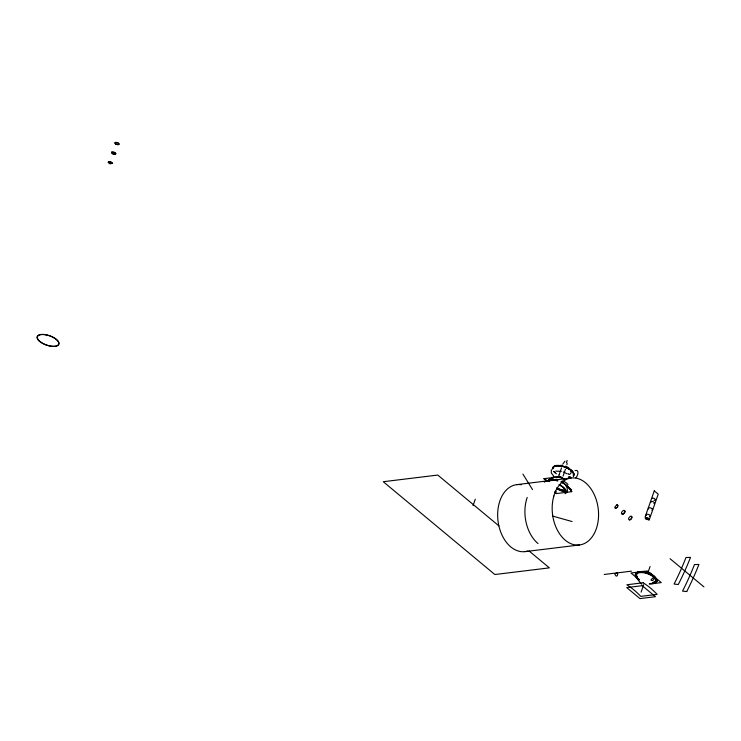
<?xml version="1.0" encoding="UTF-8"?>
<svg xmlns="http://www.w3.org/2000/svg" width="741" height="741" viewBox="0 0 741 741"><rect width="100%" height="100%" fill="white"/><g stroke="black" fill="none" stroke-linecap="round" stroke-linejoin="round"><path stroke-width="1.11" d="M567.124 463.023L566.948 464.672M635.37 574.914L635.454 574.173M656.859 580.675L656.776 581.426M656.859 580.953L655.683 582.778L652.302 583.547M635.37 574.645C639.77 567.421 656.841 573.506 656.683 581.676M635.583 573.886L635.75 575.544L637.436 577.832M551.387 469.664L551.267 472.943L553.777 476.204M558.603 476.38L559.168 474.712M559.159 474.749L561.502 467.895M563.086 476.083L565.429 469.229M473.045 505.594L475.287 499.193M566.393 462.569L567.143 460.43M641.095 592.142L643.707 584.677M647.819 572.941L650.061 566.541M652.849 582.843C659.268 584.519 656.526 575.377 650.524 574.414M569.903 476.815L568.569 477.223M562.845 464.014L564.966 461.235M575.664 477.825C577.934 476.463 579.675 468.96 575.099 470.544M573.664 475.602C575.183 470.915 568.671 468.303 565.235 466.849M617.364 507.316C619.606 500.258 610.677 510.799 617.281 507.437M573.247 476.213L573.988 474.481L573.247 472.712M653.488 577.48L652.821 578.045A26.037 15.431 -50.3 0 0 652.349 578.452L651.274 579.527A0.926 0.546 -50.3 0 0 651.126 579.786A3.686 2.186 -50.3 0 0 650.987 580.184L652.525 580.527L653.553 579.684A5.465 3.242 -50.3 0 0 654.081 578.526L654.099 577.332A1.269 0.75 -50.3 0 0 653.516 577.387M651.858 498.452C654.025 496.887 657.869 501.287 653.96 500.305M622.579 514.124L624.654 512.531L624.913 511.197L623.876 510.438M555.676 471.137L561.391 471.322M615.604 508.326L617.531 507.122L617.938 505.39L616.92 504.714M616.651 573.117L616.531 573.154A26.037 17.756 83 0 0 616.104 573.275L615.197 573.691A0.926 0.63 83 0 0 615.002 573.951A3.686 2.519 83 0 0 614.863 574.349L616.151 576.128L617.068 575.933A5.465 3.724 83 0 0 617.568 574.868L617.614 573.265A1.269 0.861 83 0 0 617.151 572.904M570.357 476.982L569.477 477.167A7.132 4.863 83 0 1 569.366 477.148L568.653 477.148M547.849 481.363L547.553 481.141A95.913 65.393 83 0 0 543.922 478.667L560.279 476.676L563.91 479.149M516.709 484.642L571.228 477.982M559.316 479.584L543.811 481.483L544.635 482.169M556.259 493.571L554.889 491.672A34.549 23.555 83 0 1 556.25 493.58L571.765 491.672L569.69 488.893M524.971 551.628L579.499 544.968M604.211 574.47L631.48 571.144M649.273 584.065L661.268 582.602L647.319 570.996L630.962 572.997L638.807 579.527M653.96 503.621C656.591 502.185 649.172 500.045 650.95 502.5M690.455 557.408L685.99 557.51A203.877 120.829 -50.3 0 1 674.078 584.056L678.284 584.51A220.272 130.546 -50.3 0 0 690.501 557.408M568.504 477.417L570.172 477.491A11.272 4.835 19.3 0 1 568.44 477.575M686.759 591.559L682.544 591.105A203.877 120.829 -50.3 0 0 694.465 564.559L698.93 564.457A220.272 130.546 -50.3 0 1 686.722 591.55M649.431 583.538L649.931 583.593M563.132 466.182C559.853 465.367 553.323 464.014 552.499 468.664M630.85 516.236L631.545 516.384A2.167 1.278 -50.3 0 1 631.554 518.367A2.167 1.278 -50.3 0 1 629.554 519.923M552.453 516.032L572.033 521.534M563.04 466.45C559.918 465.774 552.971 464.255 552.647 468.942M645.856 572.663L647.495 573.163M646.439 572.83L648.069 573.367M565.142 467.117L568.551 468.803M563.373 471.934L566.976 473.703M560.937 481.909L561.808 482.335A33.521 22.86 83 0 1 569.746 488.94M567.615 468.312L570.7 470.007L573.571 473.267M651.469 574.905C647.81 572.765 643.373 571.422 639.14 571.996C630.545 572.626 639.64 581.852 641.771 584.269M639.511 579.749L635.889 576.507M543.922 478.677L547.553 481.141M670.059 558.714L703.95 586.9M561.798 481.65L571.719 489.903M555.38 491.107L556.213 491.792M498.897 525.878L437.783 475.064L383.264 481.724L494.858 574.525L549.377 567.865L529.009 550.924M553.879 471.378L555.018 472.693M522.924 474.11L532.52 489.616M642.873 571.663A5.808 2.492 19.3 0 1 648.505 572.265A5.808 2.492 19.3 0 1 652.701 575.451M637.325 577.128A10.624 4.557 19.3 0 1 641.058 571.82A10.624 4.557 19.3 0 1 654.711 577.082A10.624 4.557 19.3 0 1 652.275 582.898M639.326 579.832A11.272 4.835 19.3 0 1 639.15 571.987A11.272 4.835 19.3 0 1 655.461 577.915A11.272 4.835 19.3 0 1 649.579 583.565M638.964 571.848A11.56 4.955 19.3 0 1 654.507 576.776M560.279 476.676A95.913 65.393 83 0 1 563.91 479.149M562.808 491.487A10.365 2.186 30.6 0 1 556.51 488.467M565.568 485.151A10.365 6.076 35.4 0 1 565.013 493.71M562.076 480.872A10.365 6.317 5.3 0 1 568.032 484.651M561.196 482.03A34.54 23.555 83 0 1 565.939 485.068A34.549 23.555 83 0 1 571.765 491.681M559.344 484.744A9.244 2.14 29.7 0 1 566.059 491.042A9.244 2.14 29.7 0 1 557.112 488.393M559.52 484.79A8.123 2.084 28.5 0 1 565.161 490.31A8.123 2.084 28.5 0 1 556.963 488.134M559.122 484.605A6.965 1.964 27.3 0 1 564.244 489.532A6.965 1.964 27.3 0 1 556.862 487.847M551.85 477.482A11.254 5.706 14.1 0 1 563.262 478.51M548.183 481.076A11.254 4.001 13.8 0 1 553.11 478.464M556.019 479.251A7.512 2.797 22.6 0 1 557.76 479.594M559.52 465.746A5.808 2.492 19.3 0 1 562.845 465.431M565.587 466.163A5.808 2.492 19.3 0 1 569.792 469.349M553.24 468.062A10.624 4.557 19.3 0 1 564.874 466.969A10.624 4.557 19.3 0 1 573.247 475.083M552.443 468.803A11.272 4.835 19.3 0 1 564.799 467.136A11.272 4.835 19.3 0 1 573.386 476.157M556.417 473.731A11.272 4.835 19.3 0 1 553.805 471.535M549.359 481.567A10.809 2.983 27.5 0 1 557.667 481.141M637.547 577.406A10.022 4.298 19.3 0 1 641.178 572.561A10.022 4.298 19.3 0 1 653.877 577.332A10.022 4.298 19.3 0 1 652.321 582.963M654.062 581.277A8.781 3.77 19.3 0 1 653.923 581.426M568.208 473.684A3.686 2.186 -50.2 0 0 568.078 474.073L569.607 474.416L570.644 473.582A5.465 3.242 -50.2 0 0 571.163 472.425L571.181 471.22A1.269 0.75 -50.2 0 0 570.598 471.285M527.629 551.054A33.743 23.008 83 0 1 497.869 519.663A33.743 23.008 83 0 1 521.247 484.734M538.031 543.57A33.743 23.008 83 0 1 527.203 497.424M648.634 508.947A2.242 0.963 19.3 0 1 649.273 507.761A2.242 0.963 19.3 0 1 652.191 508.817A2.242 0.963 19.3 0 1 651.802 510.095M646.523 515.328A2.066 0.889 19.3 0 1 647.189 514.273A2.066 0.889 19.3 0 1 649.857 515.264A2.066 0.889 19.3 0 1 649.477 516.421M108.316 162.084L109.927 163.678L112.53 163.307L110.724 161.973L108.946 161.668L110.955 162.001L112.604 163.372L109.881 163.705L108.242 162.335L108.927 161.612L108.325 162.057M111.687 152.257L113.021 153.961L114.966 154.239L115.837 153.619L114.318 152.405L111.687 152.257M654.266 490.857L645.142 516.903L649.107 520.201L658.23 494.154L654.266 490.857M115.652 142.411L115.05 142.652A2.167 0.926 19.3 0 0 116.652 144.384A2.167 0.926 19.3 0 0 119.06 144.097A2.167 0.926 19.3 0 0 116.615 142.467L115.652 142.411M643.197 582.778L626.84 584.779A95.913 65.393 83 0 1 640.789 596.375L657.147 594.384A95.913 65.393 83 0 0 643.197 582.778M642.234 585.696L626.729 587.585L639.955 598.589L655.461 596.69L642.234 585.696M38.791 340.656A11.56 4.955 19.3 0 0 57.863 345.519A11.56 4.955 19.3 0 0 47.47 335.071A11.56 4.955 19.3 0 0 38.791 340.656M41.107 342.342A11.263 4.835 19.3 0 0 58.622 344.269A11.263 4.835 19.3 0 0 44.395 334.636A11.263 4.835 19.3 0 0 41.107 342.342M553.851 496.016A33.743 23.008 83 0 0 578.601 545.052A33.743 23.008 83 0 0 593.643 493.358A33.743 23.008 83 0 0 553.851 496.016M623.357 513.93A2.242 1.325 -50.3 0 0 624.663 510.605A2.242 1.325 -50.3 0 0 621.625 512.411A2.242 1.325 -50.3 0 0 623.357 513.93M630.313 519.58A2.066 1.223 -50.3 0 0 631.545 516.514A2.066 1.223 -50.3 0 0 628.748 518.154A2.066 1.223 -50.3 0 0 630.313 519.58M645.856 518.904A2.066 0.889 19.3 0 0 649.07 519.265A2.066 0.889 19.3 0 0 646.458 517.496A2.066 0.889 19.3 0 0 645.856 518.904M112.308 153.554A2.242 0.963 19.3 0 0 115.772 153.896A2.242 0.963 19.3 0 0 112.891 151.998A2.242 0.963 19.3 0 0 112.308 153.554M115.726 143.874A2.066 0.889 19.3 0 0 118.931 144.226A2.066 0.889 19.3 0 0 116.328 142.467A2.066 0.889 19.3 0 0 115.726 143.874"/></g></svg>
